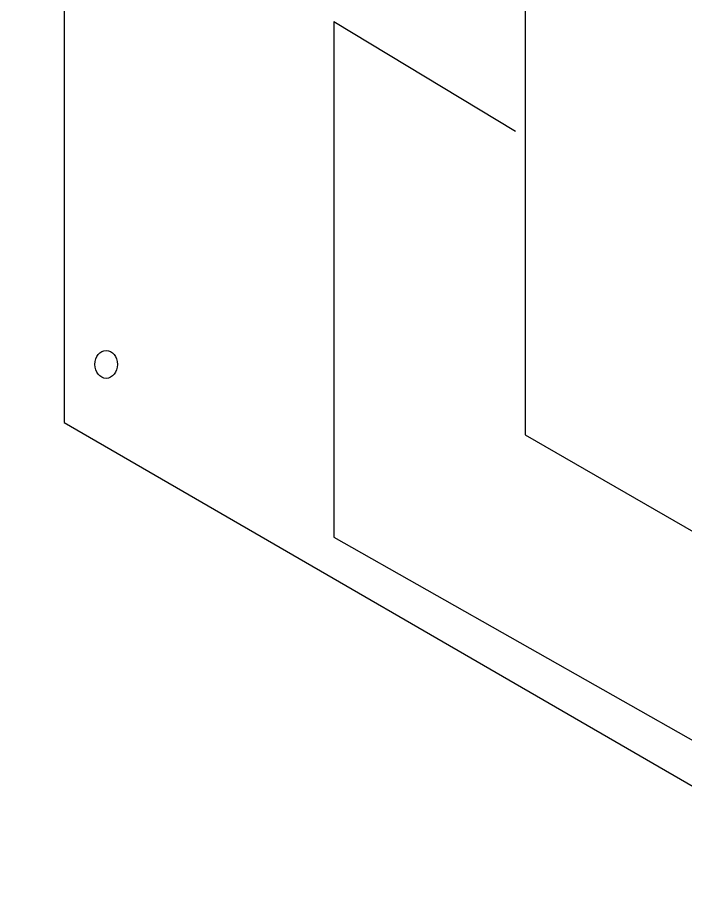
# Model space of a CAD drawing. Extents: x -1140 to 5605, y -816 to 1734.
# Drawn here: x 3730.2 to 3806.2, y -60.9 to 39.7 of the extents above; entities that cross this region are included whole.
import ezdxf

# ---------------------------------------------------------------- set-up
doc = ezdxf.new("R2010")
doc.units = 0
doc.header["$MEASUREMENT"] = 0
doc.layers.add('G-ANNO-TTLB', color=7, linetype='Continuous', lineweight=0)
doc.layers.add('TYVEK', color=7, linetype='Continuous', lineweight=0)

# ---------------------------------------------------------------- blocks, each defined once
blk = doc.blocks.new('Block_64')
at = {"layer": 'TYVEK', "color": 1, "lineweight": 25, "true_color": 0xff0000}
for points in [[(3789.41, 34.62)], [(3789.41, 18.18)]]:
    blk.add_lwpolyline(points, dxfattribs=at)
blk = doc.blocks.new('Block_65')
at = {"layer": 'TYVEK', "color": 1, "lineweight": 25, "true_color": 0xff0000}
for points in [[(3789.41, 18.18)], [(3898.07, -44.68)]]:
    blk.add_lwpolyline(points, dxfattribs=at)

msp = doc.modelspace()

# ---------------------------------------------------------------- hatches: boundary and pattern name
at = {"layer": 'G-ANNO-TTLB', "true_color": 0xff00ff, "transparency": 33554687}
h = msp.add_hatch(color=6, dxfattribs=at)
edge = h.paths.add_edge_path()
edge.add_spline(control_points=[(5285.56, -733.23), (5285.56, -733.23), (2356.04, -733.23), (2356.04, -733.23), (2356.04, -733.23), (2356.04, 1723.77), (2356.04, 1723.77), (2356.04, 1723.77), (5285.56, 1723.77), (5285.56, 1723.77), (5285.56, 1723.77), (5285.56, -733.23), (5285.56, -733.23)], knot_values=[0, 0, 0, 0, 1, 1, 1, 2, 2, 2, 3, 3, 3, 4, 4, 4, 4], degree=3, periodic=0)
edge = h.paths.add_edge_path()
edge.add_spline(control_points=[(2365.04, 1714.77), (2365.04, 1714.77), (2365.04, -724.23), (2365.04, -724.23), (2365.04, -724.23), (5276.56, -724.23), (5276.56, -724.23), (5276.56, -724.23), (5276.56, 1714.77), (5276.56, 1714.77), (5276.56, 1714.77), (2365.04, 1714.77), (2365.04, 1714.77)], knot_values=[0, 0, 0, 0, 1, 1, 1, 2, 2, 2, 3, 3, 3, 4, 4, 4, 4], degree=3, periodic=0)
edge.add_line((2365.04, 1714.77), (2365.04, 1714.77))

# ---------------------------------------------------------------- linework, layer by layer
at = {"layer": 'G-ANNO-TTLB'}
for points in [[(5285.56, -733.23), (5285.56, -733.23), (2356.04, -733.23), (2356.04, -733.23), (2356.04, -733.23), (2356.04, 1723.77), (2356.04, 1723.77), (2356.04, 1723.77), (5285.56, 1723.77), (5285.56, 1723.77), (5285.56, 1723.77), (5285.56, -733.23), (5285.56, -733.23)], [(2365.04, 1714.77), (2365.04, 1714.77), (2365.04, -724.23), (2365.04, -724.23), (2365.04, -724.23), (5276.56, -724.23), (5276.56, -724.23), (5276.56, -724.23), (5276.56, 1714.77), (5276.56, 1714.77), (5276.56, 1714.77), (2365.04, 1714.77), (2365.04, 1714.77)]]:
    msp.add_open_spline(points, degree=3, knots=[0, 0, 0, 0, 1, 1, 1, 2, 2, 2, 3, 3, 3, 4, 4, 4, 4], dxfattribs=at)
at = {"layer": 'TYVEK', "color": 2, "lineweight": 30, "true_color": 0xffff00}
msp.add_line((3735.52, 466.87), (3735.52, -6.4), dxfattribs=at)
at = {"layer": 'TYVEK', "color": 4, "lineweight": 25, "true_color": 0x00ffff}
for p, q in [((3766.17, 39.23), (3786.85, 26.75)), ((3766.17, 39.23), (3766.17, -19.43)), ((3766.17, -19.43), (3961.76, -130.24))]:
    msp.add_line(p, q, dxfattribs=at)
at = {"layer": 'TYVEK', "color": 2, "lineweight": 25, "true_color": 0xffff00}
msp.add_line((3735.52, -6.4), (4004.31, -162.01), dxfattribs=at)
at = {"layer": 'TYVEK', "color": 1, "lineweight": 25, "true_color": 0xff0000}
msp.add_lwpolyline([(3808.33, 340.19), (3787.94, 352.09), (3787.94, -7.81), (3808.33, -19.54)], close=True, dxfattribs=at)
msp.add_lwpolyline([(3779.49, -2.89)], dxfattribs=at)
at = {"layer": 'TYVEK', "color": 252, "lineweight": 25, "true_color": 0x848484}
msp.add_ellipse((3740.29, 0.22), major_axis=(0, 1.59), ratio=0.812499, dxfattribs=at)

# ---------------------------------------------------------------- block references
at = {"layer": 'TYVEK'}
for name in ['Block_64', 'Block_65']:
    msp.add_blockref(name, (0, 0), dxfattribs=at)

doc.saveas('drawing.dxf')
